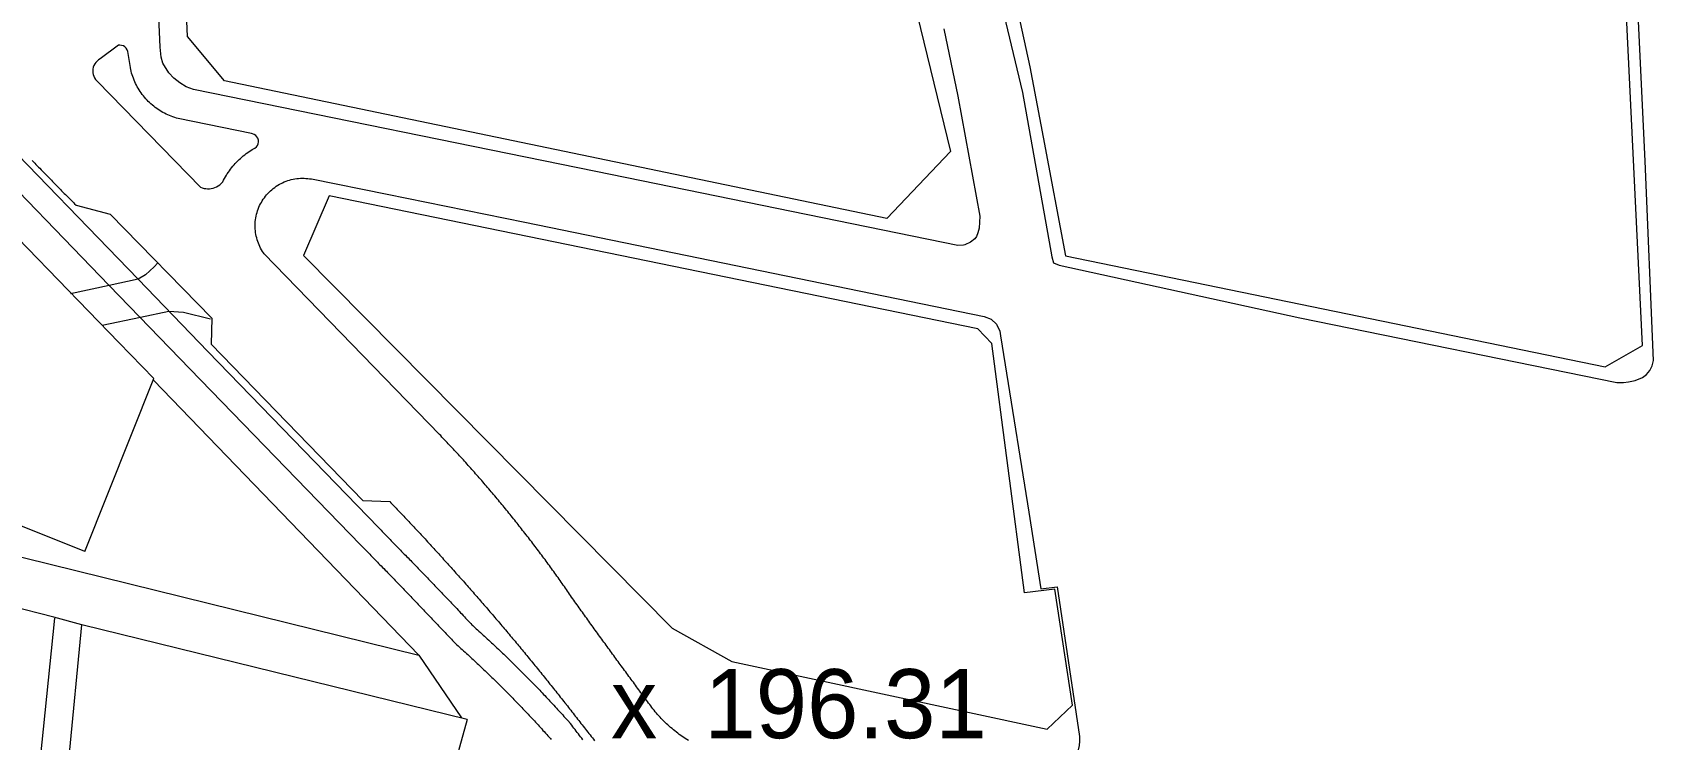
# Model space of a CAD drawing. Header units: millimetres. Extents: x 949 to 2135, y 1001 to 2286.
# Drawn here: x 1831.3 to 2007.4, y 1637.7 to 1714.5 of the extents above; entities that cross this region are included whole.
import ezdxf
from ezdxf.enums import TextEntityAlignment as Align

# ---------------------------------------------------------------- set-up
doc = ezdxf.new("R2010")
doc.units = ezdxf.units.MM
for name, color, linetype, lineweight in [('Nivel 11', 7, 'Continuous', 0), ('Nivel 15', 7, 'Continuous', 0), ('Nivel 17', 7, 'Continuous', 0), ('Nivel 24', 7, 'Continuous', 0), ('Nivel 3', 7, 'Continuous', 0)]:
    doc.layers.add(name, color=color, linetype=linetype, lineweight=lineweight)
doc.styles.add('Style-font000', font='font000.shx')
doc.styles.add('Style-font023', font='font023.shx')

msp = doc.modelspace()

# ---------------------------------------------------------------- linework, layer by layer
at = {"layer": 'Nivel 11', "color": 1, "linetype": 'Continuous', "lineweight": 0, "flags": 128}
for points in [[(1922.79, 1735.17), (1927.75, 1714.96), (1931.01, 1701.59), (1924.1, 1694.31), (1852.18, 1709.26), (1848.15, 1714.08), (1845.82, 1768.05), (1846.05, 1769.41), (1850.13, 1773.19), (1912.52, 1763.83), (1914.02, 1762.58), (1916.25, 1756.03), (1918.63, 1748.45), (1920.44, 1742.7), (1922.79, 1735.17)], [(1925.8, 1758.31), (1933.26, 1734.13), (1935.8, 1726.36), (1937.9, 1718.78), (1939.65, 1710.77), (1941.1, 1703.16), (1943.52, 1690.27), (2002.11, 1678.21), (2006.18, 1680.53), (2002.89, 1748.44), (2000.28, 1750.99), (1928.83, 1761.76), (1925.8, 1758.31)], [(1863.54, 1696.79), (1860.76, 1690.31), (1900.81, 1649.84), (1907.27, 1646.23), (1941.53, 1638.86), (1944.26, 1641.48), (1942.34, 1654.09), (1939.07, 1653.69), (1935.5, 1680.73), (1933.99, 1682.34), (1863.54, 1696.79)]]:
    msp.add_lwpolyline(points, close=True, dxfattribs=at)
at = {"layer": 'Nivel 15', "color": 7, "linetype": 'Continuous', "lineweight": 0}
for p, q in [((1840.71, 1680.86), (1825.46, 1696.58)), ((1837.02, 1658.17), (1749.07, 1693.34)), ((1844.52, 1676.93), (1840.71, 1680.86)), ((1837.02, 1658.17), (1844.52, 1676.93))]:
    msp.add_line(p, q, dxfattribs=at)
at = {"layer": 'Nivel 15', "color": 7, "linetype": 'Continuous', "lineweight": 0, "flags": 128}
for points in [[(1930.29, 1714.92), (1931.81, 1707.59), (1934.19, 1694.57), (1934.14, 1693.28), (1934, 1692.77), (1933.84, 1692.37), (1933.65, 1692.1), (1933.19, 1691.74), (1932.56, 1691.45), (1932.42, 1691.42), (1931.81, 1691.39), (1892.5, 1699.42), (1848.8, 1708.34), (1848.03, 1708.63), (1847.32, 1709.04), (1846.69, 1709.55), (1846.13, 1710.15), (1845.5, 1711.2), (1845.31, 1711.83), (1845.2, 1712.93), (1843.68, 1747.53)], [(1934.79, 1724.98), (1938.84, 1708), (1942.04, 1690.16), (1942.19, 1689.52), (1942.83, 1689.25), (1968.96, 1683.55), (2003.38, 1676.53), (2004.1, 1676.53), (2004.65, 1676.58), (2005.37, 1676.72), (2006.15, 1677.05), (2006.6, 1677.39), (2006.96, 1677.83), (2007.22, 1678.34), (2007.37, 1678.89), (2006.44, 1700.55), (2005.4, 1722.63)], [(1840.66, 1713.14), (1838.67, 1711.65), (1838.5, 1711.55), (1838.34, 1711.42), (1838.21, 1711.27), (1838.1, 1711.11), (1838, 1710.93), (1837.94, 1710.74), (1837.9, 1710.54), (1837.88, 1710.34), (1837.89, 1710.14), (1837.93, 1709.95), (1837.99, 1709.76), (1838.08, 1709.58), (1838.19, 1709.41), (1838.33, 1709.26), (1838.4, 1709.2), (1849.58, 1697.71), (1849.76, 1697.64), (1849.96, 1697.59), (1850.15, 1697.56), (1850.35, 1697.54), (1850.55, 1697.55), (1850.75, 1697.58), (1850.95, 1697.62), (1851.14, 1697.69), (1851.32, 1697.77), (1851.49, 1697.87), (1851.66, 1697.98), (1851.81, 1698.11), (1851.95, 1698.25), (1852, 1698.31), (1852.09, 1698.49), (1852.18, 1698.67), (1852.28, 1698.84), (1852.39, 1699.01), (1852.49, 1699.18), (1852.61, 1699.35), (1852.72, 1699.51), (1852.84, 1699.67), (1852.96, 1699.83), (1853.09, 1699.99), (1853.22, 1700.14), (1853.35, 1700.29), (1853.49, 1700.43), (1853.63, 1700.58), (1853.77, 1700.72), (1853.92, 1700.85), (1854.07, 1700.98), (1854.22, 1701.11), (1854.38, 1701.24), (1854.54, 1701.36), (1854.7, 1701.48), (1854.86, 1701.59), (1855.03, 1701.7), (1855.2, 1701.81), (1855.32, 1701.88), (1855.49, 1701.97), (1855.65, 1702.1), (1855.76, 1702.26), (1855.84, 1702.44), (1855.88, 1702.64), (1855.87, 1702.84), (1855.81, 1703.03), (1855.71, 1703.2), (1855.57, 1703.34), (1855.4, 1703.45), (1855.21, 1703.52), (1855.1, 1703.54), (1847.17, 1705.17), (1846.97, 1705.23), (1846.78, 1705.28), (1846.59, 1705.35), (1846.4, 1705.42), (1846.22, 1705.49), (1846.03, 1705.57), (1845.85, 1705.65), (1845.67, 1705.74), (1845.5, 1705.84), (1845.32, 1705.94), (1845.15, 1706.04), (1844.98, 1706.15), (1844.82, 1706.26), (1844.66, 1706.38), (1844.5, 1706.5), (1844.35, 1706.63), (1844.19, 1706.76), (1844.05, 1706.9), (1843.9, 1707.04), (1843.77, 1707.18), (1843.63, 1707.33), (1843.5, 1707.48), (1843.37, 1707.63), (1843.25, 1707.79), (1843.13, 1707.95), (1843.02, 1708.12), (1842.91, 1708.29), (1842.81, 1708.46), (1842.71, 1708.63), (1842.62, 1708.81), (1842.53, 1708.99), (1842.44, 1709.17), (1842.37, 1709.35), (1842.29, 1709.54), (1842.22, 1709.73), (1842.16, 1709.92), (1842.1, 1710.11), (1842.05, 1710.3), (1842.01, 1710.5), (1841.97, 1710.69), (1841.96, 1710.73), (1841.69, 1712.45), (1841.62, 1712.64), (1841.51, 1712.81), (1841.37, 1712.95), (1841.2, 1713.05), (1841.01, 1713.12), (1840.81, 1713.15), (1840.66, 1713.14)], [(1831.29, 1700.63), (1831.43, 1700.49), (1831.57, 1700.34), (1831.71, 1700.2), (1831.85, 1700.05), (1831.98, 1699.91), (1832.12, 1699.77), (1832.26, 1699.62), (1832.4, 1699.48), (1832.54, 1699.34), (1832.68, 1699.19), (1832.82, 1699.05), (1832.96, 1698.9), (1833.1, 1698.76), (1833.24, 1698.62), (1833.38, 1698.48), (1833.52, 1698.33), (1833.66, 1698.19), (1833.8, 1698.05), (1833.94, 1697.9), (1834.08, 1697.76), (1834.22, 1697.62), (1834.36, 1697.48), (1834.5, 1697.34), (1834.64, 1697.19), (1834.78, 1697.05), (1834.92, 1696.91), (1835.06, 1696.77), (1835.2, 1696.63), (1835.35, 1696.49), (1835.49, 1696.34), (1835.63, 1696.2), (1835.77, 1696.06), (1835.91, 1695.92), (1836.06, 1695.78), (1836.06, 1695.78), (1839.77, 1694.8), (1850.8, 1683.49), (1850.74, 1680.68), (1867.2, 1663.71), (1870.12, 1663.6), (1870.26, 1663.46), (1870.4, 1663.31), (1870.54, 1663.17), (1870.67, 1663.02), (1870.81, 1662.88), (1870.95, 1662.73), (1871.09, 1662.59), (1871.23, 1662.44), (1871.36, 1662.3), (1871.5, 1662.15), (1871.64, 1662.01), (1871.78, 1661.86), (1871.91, 1661.72), (1872.05, 1661.57), (1872.19, 1661.43), (1872.32, 1661.28), (1872.46, 1661.14), (1872.6, 1660.99), (1872.73, 1660.84), (1872.87, 1660.7), (1873.01, 1660.55), (1873.14, 1660.4), (1873.28, 1660.26), (1873.42, 1660.11), (1873.55, 1659.97), (1873.69, 1659.82), (1873.82, 1659.67), (1873.96, 1659.52), (1874.1, 1659.38), (1874.23, 1659.23), (1874.37, 1659.08), (1874.5, 1658.94), (1874.64, 1658.79), (1874.77, 1658.64), (1874.91, 1658.49), (1875.04, 1658.35), (1875.18, 1658.2), (1875.31, 1658.05), (1875.45, 1657.9), (1875.58, 1657.76), (1875.72, 1657.61), (1875.85, 1657.46), (1875.98, 1657.31), (1876.12, 1657.16), (1876.25, 1657.01), (1876.39, 1656.87), (1876.52, 1656.72), (1876.65, 1656.57), (1876.79, 1656.42), (1876.92, 1656.27), (1877.06, 1656.12), (1877.19, 1655.97), (1877.32, 1655.82), (1877.46, 1655.68), (1877.59, 1655.53), (1877.72, 1655.38), (1877.85, 1655.23), (1877.99, 1655.08), (1878.12, 1654.93), (1878.25, 1654.78), (1878.38, 1654.63), (1878.52, 1654.48), (1878.65, 1654.33), (1878.78, 1654.18), (1878.91, 1654.03), (1879.05, 1653.88), (1879.18, 1653.73), (1879.31, 1653.58), (1879.44, 1653.43), (1879.57, 1653.28), (1879.7, 1653.13), (1879.84, 1652.97), (1879.97, 1652.82), (1880.1, 1652.67), (1880.23, 1652.52), (1880.36, 1652.37), (1880.49, 1652.22), (1880.62, 1652.07), (1880.75, 1651.92), (1880.88, 1651.77), (1881.01, 1651.61), (1881.14, 1651.46), (1881.27, 1651.31), (1881.4, 1651.16), (1881.53, 1651.01), (1881.66, 1650.85), (1881.79, 1650.7), (1881.92, 1650.55), (1882.05, 1650.4), (1882.18, 1650.25), (1882.31, 1650.09), (1882.44, 1649.94), (1882.57, 1649.79), (1882.7, 1649.64), (1882.83, 1649.48), (1882.96, 1649.33), (1883.09, 1649.18), (1883.22, 1649.02), (1883.34, 1648.87), (1883.47, 1648.72), (1883.6, 1648.56), (1883.73, 1648.41), (1883.86, 1648.26), (1883.99, 1648.1), (1884.11, 1647.95), (1884.24, 1647.8), (1884.37, 1647.64), (1884.5, 1647.49), (1884.63, 1647.33), (1884.75, 1647.18), (1884.88, 1647.03), (1885.01, 1646.87), (1885.14, 1646.72), (1885.26, 1646.56), (1885.39, 1646.41), (1885.52, 1646.25), (1885.64, 1646.1), (1885.77, 1645.94), (1885.9, 1645.79), (1886.02, 1645.63), (1886.15, 1645.48), (1886.28, 1645.32), (1886.4, 1645.17), (1886.53, 1645.01), (1886.65, 1644.86), (1886.78, 1644.7), (1886.9, 1644.55), (1887.03, 1644.39), (1887.16, 1644.24), (1887.28, 1644.08), (1887.41, 1643.92), (1887.53, 1643.77), (1887.66, 1643.61), (1887.78, 1643.46), (1887.91, 1643.3), (1888.03, 1643.14), (1888.16, 1642.99), (1888.28, 1642.83), (1888.41, 1642.68), (1888.53, 1642.52), (1888.65, 1642.36), (1888.78, 1642.2), (1888.9, 1642.05), (1889.03, 1641.89), (1889.15, 1641.73), (1889.27, 1641.58), (1889.3, 1641.55), (1889.42, 1641.39), (1889.54, 1641.23), (1889.66, 1641.07), (1889.79, 1640.92), (1889.91, 1640.76), (1890.03, 1640.6), (1890.15, 1640.44), (1890.28, 1640.29), (1890.4, 1640.13), (1890.52, 1639.97), (1890.65, 1639.81), (1890.77, 1639.66), (1890.89, 1639.5), (1891.02, 1639.34), (1891.14, 1639.18), (1891.26, 1639.03), (1891.39, 1638.87), (1891.51, 1638.71), (1891.63, 1638.55), (1891.76, 1638.4), (1891.88, 1638.24), (1892.01, 1638.08), (1892.13, 1637.93), (1892.25, 1637.77), (1892.38, 1637.61)], [(1844.93, 1689.51), (1844.53, 1689.06), (1843.61, 1688.22), (1842.82, 1687.72), (1839.66, 1687.04), (1835.47, 1686.15)], [(1838.91, 1682.72), (1843.05, 1683.6), (1846.14, 1684.27), (1847.72, 1684.14), (1850.65, 1683.44)]]:
    msp.add_lwpolyline(points, dxfattribs=at)
msp.add_lwpolyline([(1902.56, 1637.64), (1902.39, 1637.74), (1902.22, 1637.85), (1902.06, 1637.96), (1901.89, 1638.08), (1901.73, 1638.19), (1901.57, 1638.31), (1901.41, 1638.43), (1901.25, 1638.55), (1901.09, 1638.68), (1900.94, 1638.8), (1900.78, 1638.93), (1900.63, 1639.06), (1900.48, 1639.19), (1900.33, 1639.33), (1900.19, 1639.46), (1900.04, 1639.6), (1899.9, 1639.74), (1899.76, 1639.88), (1899.62, 1640.03), (1899.48, 1640.17), (1899.35, 1640.32), (1899.22, 1640.47), (1899.09, 1640.62), (1898.96, 1640.77), (1898.83, 1640.93), (1898.71, 1641.09), (1898.6, 1641.23), (1898.48, 1641.39), (1898.36, 1641.55), (1898.24, 1641.71), (1898.12, 1641.87), (1898, 1642.03), (1897.88, 1642.19), (1897.76, 1642.35), (1897.65, 1642.51), (1897.53, 1642.67), (1897.41, 1642.83), (1897.29, 1642.99), (1897.17, 1643.15), (1897.05, 1643.32), (1896.93, 1643.48), (1896.81, 1643.64), (1896.69, 1643.8), (1896.58, 1643.96), (1896.46, 1644.12), (1896.34, 1644.28), (1896.22, 1644.44), (1896.1, 1644.6), (1895.98, 1644.76), (1895.86, 1644.93), (1895.75, 1645.09), (1895.63, 1645.25), (1895.51, 1645.41), (1895.39, 1645.57), (1895.27, 1645.73), (1895.15, 1645.89), (1895.04, 1646.05), (1894.92, 1646.22), (1894.8, 1646.38), (1894.68, 1646.54), (1894.56, 1646.7), (1894.45, 1646.86), (1894.33, 1647.02), (1894.21, 1647.19), (1894.09, 1647.35), (1893.98, 1647.51), (1893.86, 1647.67), (1893.74, 1647.83), (1893.62, 1647.99), (1893.51, 1648.16), (1893.39, 1648.32), (1893.27, 1648.48), (1893.15, 1648.64), (1893.04, 1648.8), (1892.92, 1648.97), (1892.8, 1649.13), (1892.68, 1649.29), (1892.57, 1649.45), (1892.45, 1649.61), (1892.33, 1649.78), (1892.22, 1649.94), (1892.1, 1650.1), (1891.98, 1650.26), (1891.87, 1650.43), (1891.75, 1650.59), (1891.63, 1650.75), (1891.52, 1650.91), (1891.4, 1651.08), (1891.28, 1651.24), (1891.17, 1651.4), (1891.05, 1651.56), (1890.93, 1651.73), (1890.82, 1651.89), (1890.7, 1652.05), (1890.58, 1652.21), (1890.47, 1652.38), (1890.35, 1652.54), (1890.24, 1652.7), (1890.12, 1652.87), (1890, 1653.03), (1890, 1653.04), (1889.88, 1653.2), (1889.77, 1653.37), (1889.66, 1653.53), (1889.54, 1653.7), (1889.43, 1653.86), (1889.32, 1654.03), (1889.2, 1654.19), (1889.09, 1654.35), (1888.97, 1654.52), (1888.86, 1654.68), (1888.74, 1654.85), (1888.63, 1655.01), (1888.51, 1655.17), (1888.4, 1655.34), (1888.28, 1655.5), (1888.16, 1655.66), (1888.05, 1655.82), (1887.93, 1655.99), (1887.81, 1656.15), (1887.7, 1656.31), (1887.58, 1656.47), (1887.46, 1656.63), (1887.34, 1656.79), (1887.22, 1656.96), (1887.11, 1657.12), (1886.99, 1657.28), (1886.87, 1657.44), (1886.75, 1657.6), (1886.63, 1657.76), (1886.51, 1657.92), (1886.39, 1658.08), (1886.27, 1658.24), (1886.15, 1658.4), (1886.03, 1658.56), (1885.91, 1658.72), (1885.79, 1658.88), (1885.67, 1659.04), (1885.54, 1659.2), (1885.42, 1659.36), (1885.3, 1659.51), (1885.18, 1659.67), (1885.06, 1659.83), (1884.93, 1659.99), (1884.81, 1660.15), (1884.69, 1660.3), (1884.56, 1660.46), (1884.44, 1660.62), (1884.32, 1660.78), (1884.19, 1660.93), (1884.07, 1661.09), (1883.95, 1661.25), (1883.82, 1661.4), (1883.7, 1661.56), (1883.57, 1661.72), (1883.45, 1661.87), (1883.32, 1662.03), (1883.19, 1662.18), (1883.07, 1662.34), (1882.94, 1662.49), (1882.82, 1662.65), (1882.69, 1662.8), (1882.56, 1662.96), (1882.43, 1663.11), (1882.31, 1663.27), (1882.18, 1663.42), (1882.05, 1663.57), (1881.92, 1663.73), (1881.8, 1663.88), (1881.67, 1664.03), (1881.54, 1664.19), (1881.41, 1664.34), (1881.28, 1664.49), (1881.15, 1664.65), (1881.02, 1664.8), (1880.89, 1664.95), (1880.76, 1665.1), (1880.63, 1665.25), (1880.5, 1665.41), (1880.37, 1665.56), (1880.24, 1665.71), (1880.11, 1665.86), (1879.98, 1666.01), (1879.85, 1666.16), (1879.72, 1666.31), (1879.58, 1666.46), (1879.45, 1666.61), (1879.32, 1666.76), (1879.19, 1666.91), (1879.05, 1667.06), (1878.92, 1667.21), (1878.79, 1667.36), (1878.65, 1667.51), (1878.52, 1667.66), (1878.39, 1667.81), (1878.25, 1667.96), (1878.12, 1668.1), (1877.98, 1668.25), (1877.85, 1668.4), (1877.71, 1668.55), (1877.58, 1668.69), (1877.44, 1668.84), (1877.31, 1668.99), (1877.17, 1669.14), (1877.04, 1669.28), (1876.9, 1669.43), (1876.76, 1669.58), (1876.63, 1669.72), (1876.49, 1669.87), (1876.35, 1670.01), (1876.22, 1670.16), (1876.08, 1670.3), (1875.94, 1670.45), (1875.8, 1670.59), (1875.67, 1670.74), (1875.53, 1670.88), (1856.48, 1690.5), (1856.42, 1690.58), (1856.31, 1690.74), (1856.21, 1690.91), (1856.11, 1691.09), (1856.02, 1691.27), (1855.94, 1691.45), (1855.86, 1691.63), (1855.79, 1691.82), (1855.73, 1692.01), (1855.68, 1692.21), (1855.63, 1692.4), (1855.59, 1692.6), (1855.56, 1692.79), (1855.54, 1692.99), (1855.52, 1693.19), (1855.51, 1693.39), (1855.51, 1693.59), (1855.52, 1693.79), (1855.53, 1693.99), (1855.55, 1694.19), (1855.58, 1694.39), (1855.62, 1694.58), (1855.67, 1694.78), (1855.72, 1694.97), (1855.78, 1695.16), (1855.85, 1695.35), (1855.92, 1695.54), (1856, 1695.72), (1856.09, 1695.9), (1856.19, 1696.07), (1856.29, 1696.25), (1856.4, 1696.41), (1856.51, 1696.58), (1856.63, 1696.74), (1856.76, 1696.89), (1856.89, 1697.04), (1857.03, 1697.18), (1857.18, 1697.32), (1857.33, 1697.45), (1857.48, 1697.58), (1857.64, 1697.7), (1857.8, 1697.82), (1857.97, 1697.93), (1858.15, 1698.03), (1858.32, 1698.12), (1858.5, 1698.21), (1858.68, 1698.29), (1858.87, 1698.36), (1859.06, 1698.43), (1859.25, 1698.49), (1859.44, 1698.54), (1859.64, 1698.59), (1859.83, 1698.62), (1860.03, 1698.65), (1860.23, 1698.68), (1860.43, 1698.69), (1860.63, 1698.7), (1860.83, 1698.69), (1861.03, 1698.68), (1861.23, 1698.67), (1861.43, 1698.64), (1861.62, 1698.61), (1869.86, 1696.95), (1884.79, 1693.92), (1934.68, 1683.67), (1935.43, 1683.38), (1936.03, 1682.83), (1936.38, 1682.1), (1936.46, 1681.57), (1936.96, 1678.42), (1939.53, 1662.44), (1940.84, 1654.12), (1942.59, 1654.34), (1945.02, 1638.06, -0.459991), (1940.29, 1633.32)], format="xyb", dxfattribs=at)
at = {"layer": 'Nivel 17', "color": 30, "linetype": 'Continuous', "lineweight": 0, "flags": 128}
for points in [[(1826.46, 1704.6), (1842.82, 1687.72)], [(1839.66, 1687.04), (1824.88, 1702.32)], [(1839.66, 1687.04), (1848.43, 1678.01), (1866.97, 1658.88), (1867.11, 1658.73), (1867.25, 1658.59), (1867.39, 1658.45), (1867.53, 1658.3), (1867.67, 1658.16), (1867.81, 1658.02), (1867.95, 1657.87), (1868.09, 1657.73), (1868.23, 1657.59), (1868.37, 1657.45), (1868.51, 1657.3), (1868.65, 1657.16), (1868.79, 1657.02), (1868.92, 1656.87), (1869.06, 1656.73), (1869.2, 1656.59), (1869.34, 1656.44), (1869.48, 1656.3), (1869.62, 1656.15), (1869.76, 1656.01), (1869.9, 1655.87), (1870.04, 1655.72), (1870.18, 1655.58), (1870.32, 1655.44), (1870.46, 1655.29), (1870.6, 1655.15), (1870.73, 1655.01), (1870.87, 1654.86), (1871.01, 1654.72), (1871.15, 1654.57), (1871.29, 1654.43), (1871.43, 1654.29), (1871.57, 1654.14), (1871.71, 1654), (1871.85, 1653.85), (1871.98, 1653.71), (1872.12, 1653.57), (1872.26, 1653.42), (1872.4, 1653.28), (1872.54, 1653.13), (1872.68, 1652.99), (1872.82, 1652.84), (1872.95, 1652.7), (1873.09, 1652.56), (1873.23, 1652.41), (1873.37, 1652.27), (1873.51, 1652.12), (1873.65, 1651.98), (1873.78, 1651.83), (1873.92, 1651.69), (1874.06, 1651.54), (1874.2, 1651.4), (1874.34, 1651.26), (1874.47, 1651.11), (1874.61, 1650.97), (1874.75, 1650.82), (1874.89, 1650.68), (1875.03, 1650.53), (1875.16, 1650.39), (1875.3, 1650.24), (1875.44, 1650.1), (1875.58, 1649.95), (1875.72, 1649.81), (1875.85, 1649.66), (1875.99, 1649.52), (1876.13, 1649.37), (1876.27, 1649.23), (1876.4, 1649.08), (1876.54, 1648.94), (1876.68, 1648.79), (1876.82, 1648.65), (1876.95, 1648.5), (1877.09, 1648.36), (1877.23, 1648.21), (1877.26, 1648.17), (1877.41, 1648.04), (1877.56, 1647.91), (1877.71, 1647.77), (1877.86, 1647.64), (1878.01, 1647.51), (1878.15, 1647.37), (1878.3, 1647.24), (1878.45, 1647.1), (1878.6, 1646.97), (1878.75, 1646.83), (1878.89, 1646.7), (1879.04, 1646.56), (1879.19, 1646.42), (1879.33, 1646.29), (1879.48, 1646.15), (1879.62, 1646.01), (1879.77, 1645.88), (1879.92, 1645.74), (1880.06, 1645.6), (1880.21, 1645.46), (1880.35, 1645.33), (1880.5, 1645.19), (1880.64, 1645.05), (1880.78, 1644.91), (1880.93, 1644.77), (1881.07, 1644.63), (1881.22, 1644.49), (1881.36, 1644.36), (1881.5, 1644.22), (1881.64, 1644.08), (1881.79, 1643.94), (1881.93, 1643.8), (1882.07, 1643.65), (1882.21, 1643.51), (1882.36, 1643.37), (1882.5, 1643.23), (1882.64, 1643.09), (1882.78, 1642.95), (1882.92, 1642.81), (1883.06, 1642.66), (1883.2, 1642.52), (1883.34, 1642.38), (1883.48, 1642.24), (1883.62, 1642.09), (1883.76, 1641.95), (1883.9, 1641.81), (1884.04, 1641.66), (1884.18, 1641.52), (1884.32, 1641.37), (1884.46, 1641.23), (1884.59, 1641.09), (1884.73, 1640.94), (1884.87, 1640.8), (1885.01, 1640.65), (1885.15, 1640.51), (1885.28, 1640.36), (1885.42, 1640.21), (1885.56, 1640.07), (1885.69, 1639.92), (1885.83, 1639.78), (1885.96, 1639.63), (1886.1, 1639.48), (1886.24, 1639.33), (1886.37, 1639.19), (1886.51, 1639.04), (1886.64, 1638.89), (1886.77, 1638.74), (1886.91, 1638.6), (1887.04, 1638.45), (1887.18, 1638.3), (1887.31, 1638.15), (1887.44, 1638), (1887.58, 1637.85), (1887.67, 1637.74)], [(1842.82, 1687.72), (1850.37, 1679.88), (1868.9, 1660.76), (1869.04, 1660.62), (1869.18, 1660.48), (1869.32, 1660.33), (1869.46, 1660.19), (1869.6, 1660.05), (1869.74, 1659.9), (1869.88, 1659.76), (1870.02, 1659.62), (1870.16, 1659.47), (1870.3, 1659.33), (1870.44, 1659.19), (1870.58, 1659.04), (1870.72, 1658.9), (1870.86, 1658.75), (1871, 1658.61), (1871.14, 1658.47), (1871.28, 1658.32), (1871.42, 1658.18), (1871.56, 1658.03), (1871.7, 1657.89), (1871.84, 1657.75), (1871.98, 1657.6), (1872.12, 1657.46), (1872.26, 1657.31), (1872.4, 1657.17), (1872.54, 1657.03), (1872.68, 1656.88), (1872.82, 1656.74), (1872.96, 1656.59), (1873.09, 1656.45), (1873.23, 1656.3), (1873.37, 1656.16), (1873.51, 1656.02), (1873.65, 1655.87), (1873.79, 1655.73), (1873.93, 1655.58), (1874.07, 1655.44), (1874.21, 1655.29), (1874.35, 1655.15), (1874.49, 1655), (1874.63, 1654.86), (1874.76, 1654.71), (1874.9, 1654.57), (1875.04, 1654.42), (1875.18, 1654.28), (1875.32, 1654.13), (1875.46, 1653.99), (1875.6, 1653.84), (1875.74, 1653.7), (1875.87, 1653.55), (1876.01, 1653.41), (1876.15, 1653.26), (1876.29, 1653.12), (1876.43, 1652.97), (1876.57, 1652.83), (1876.71, 1652.68), (1876.84, 1652.54), (1876.98, 1652.39), (1877.12, 1652.25), (1877.26, 1652.1), (1877.4, 1651.96), (1877.54, 1651.81), (1877.67, 1651.67), (1877.81, 1651.52), (1877.95, 1651.38), (1878.09, 1651.23), (1878.23, 1651.08), (1878.36, 1650.94), (1878.5, 1650.79), (1878.64, 1650.65), (1878.78, 1650.5), (1878.92, 1650.36), (1879.05, 1650.21), (1879.15, 1650.11), (1879.21, 1650.05), (1879.36, 1649.92), (1879.52, 1649.78), (1879.67, 1649.64), (1879.82, 1649.51), (1879.97, 1649.37), (1880.12, 1649.23), (1880.27, 1649.09), (1880.42, 1648.96), (1880.57, 1648.82), (1880.72, 1648.68), (1880.87, 1648.54), (1881.02, 1648.4), (1881.17, 1648.26), (1881.32, 1648.12), (1881.47, 1647.98), (1881.62, 1647.84), (1881.77, 1647.7), (1881.92, 1647.56), (1882.07, 1647.42), (1882.21, 1647.28), (1882.36, 1647.14), (1882.51, 1647), (1882.66, 1646.86), (1882.8, 1646.72), (1882.95, 1646.57), (1883.1, 1646.43), (1883.24, 1646.29), (1883.39, 1646.15), (1883.54, 1646), (1883.68, 1645.86), (1883.83, 1645.72), (1883.97, 1645.57), (1884.12, 1645.43), (1884.26, 1645.29), (1884.41, 1645.14), (1884.55, 1645), (1884.69, 1644.85), (1884.84, 1644.71), (1884.98, 1644.56), (1885.13, 1644.42), (1885.27, 1644.27), (1885.41, 1644.13), (1885.55, 1643.98), (1885.7, 1643.83), (1885.84, 1643.69), (1885.98, 1643.54), (1886.12, 1643.39), (1886.27, 1643.25), (1886.41, 1643.1), (1886.55, 1642.95), (1886.69, 1642.8), (1886.83, 1642.65), (1886.97, 1642.51), (1887.11, 1642.36), (1887.25, 1642.21), (1887.39, 1642.06), (1887.53, 1641.91), (1887.67, 1641.76), (1887.81, 1641.61), (1887.95, 1641.46), (1888.08, 1641.31), (1888.22, 1641.16), (1888.36, 1641.01), (1888.5, 1640.86), (1888.64, 1640.71), (1888.77, 1640.56), (1888.91, 1640.41), (1889.05, 1640.26), (1889.18, 1640.1), (1889.32, 1639.95), (1889.46, 1639.8), (1889.75, 1639.47)], [(1891.1, 1637.72), (1890.98, 1637.88), (1890.86, 1638.04), (1890.74, 1638.19), (1890.61, 1638.35), (1890.49, 1638.51), (1890.37, 1638.66), (1890.25, 1638.82), (1890.13, 1638.98), (1890.01, 1639.14), (1889.89, 1639.29), (1889.75, 1639.47)]]:
    msp.add_lwpolyline(points, dxfattribs=at)
at = {"layer": 'Nivel 24', "color": 3, "linetype": 'Continuous', "lineweight": 0}
for p, q in [((1664.01, 1698.61), (1873.3, 1646.89)), ((1844.46, 1676.77), (1873.3, 1646.89)), ((1833.74, 1650.94), (1829.29, 1607.36)), ((1873.3, 1646.89), (1877.91, 1640.09)), ((1878.54, 1639.93), (1867.98, 1601.84))]:
    msp.add_line(p, q, dxfattribs=at)
at = {"layer": 'Nivel 24', "color": 3, "linetype": 'Continuous', "lineweight": 0, "flags": 128}
for points in [[(1878.54, 1639.93), (1836.69, 1650.21), (1833.65, 1651.03), (1828.85, 1652.26), (1798.6, 1659.72), (1795.48, 1660.48), (1743.48, 1673.32), (1740.41, 1674.09), (1690.94, 1686.3), (1687.83, 1687.06), (1672.83, 1690.73), (1656.57, 1694.76), (1644.21, 1697.75), (1642.51, 1683.7)], [(1838.1, 1611.92), (1834.49, 1609.8), (1832.76, 1610.35), (1833.77, 1619.74), (1835.29, 1635.51), (1836.69, 1650.21)]]:
    msp.add_lwpolyline(points, dxfattribs=at)

# ---------------------------------------------------------------- texts
at = {"layer": 'Nivel 3', "color": 16, "linetype": 'Continuous', "lineweight": 0, "style": 'Style-font023', "width": 1}
msp.add_text('196.31', height=7.5, rotation=359.9983, dxfattribs=at).set_placement((1904.29, 1641.64), align=Align.MIDDLE_LEFT)
at = {"layer": 'Nivel 3', "color": 16, "linetype": 'Continuous', "lineweight": 0, "style": 'Style-font000', "width": 1}
msp.add_text('x', height=7.5, rotation=359.9983, dxfattribs=at).set_placement((1896.66, 1641.64), align=Align.MIDDLE_CENTER)

doc.saveas('drawing.dxf')
